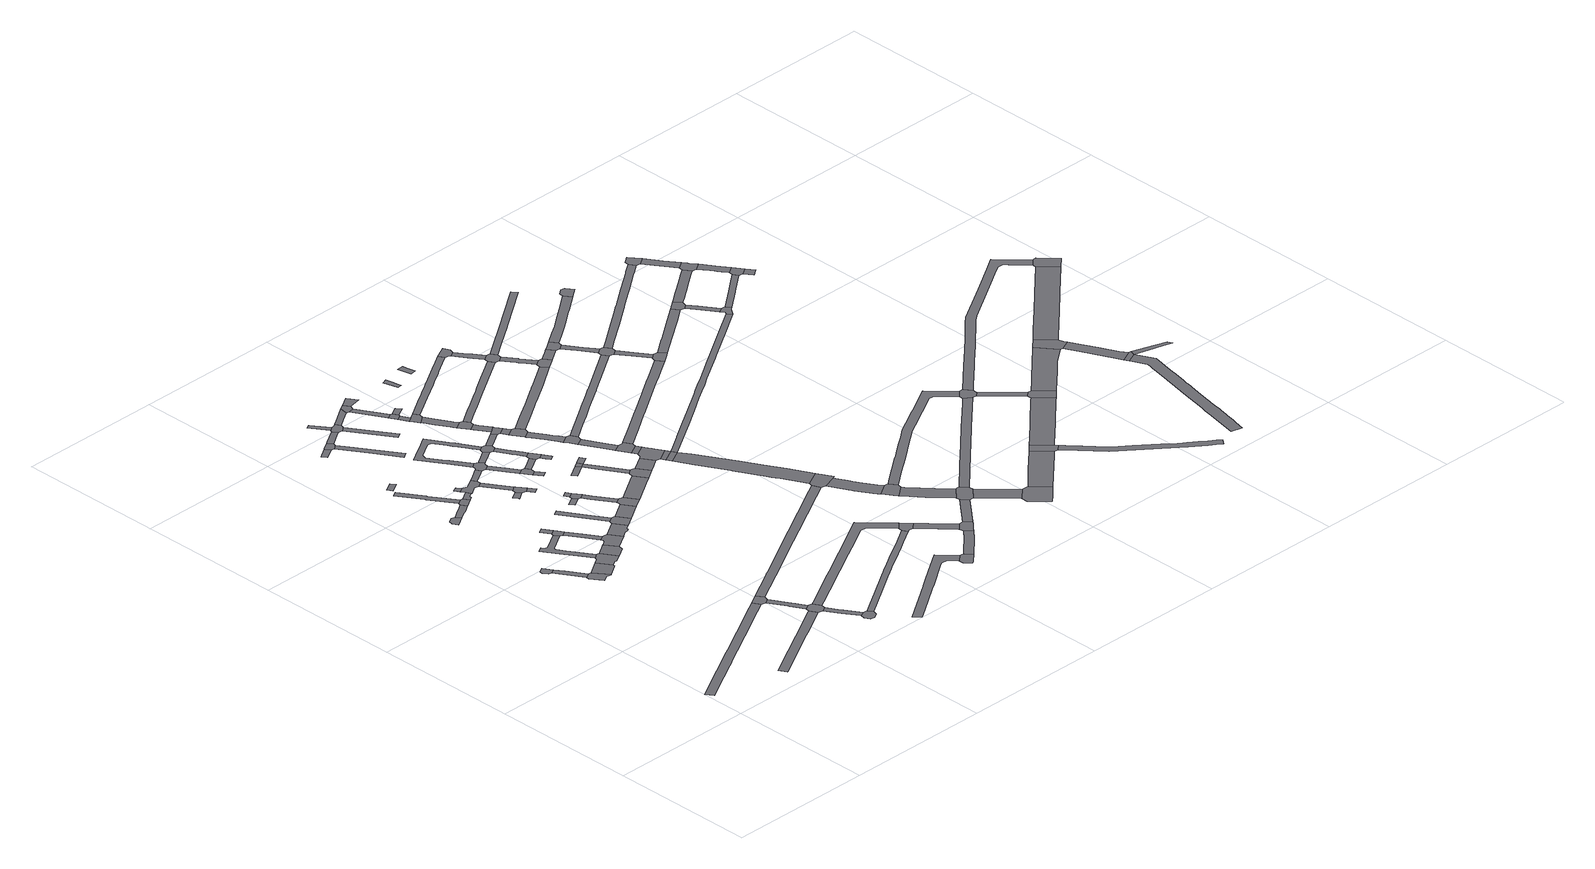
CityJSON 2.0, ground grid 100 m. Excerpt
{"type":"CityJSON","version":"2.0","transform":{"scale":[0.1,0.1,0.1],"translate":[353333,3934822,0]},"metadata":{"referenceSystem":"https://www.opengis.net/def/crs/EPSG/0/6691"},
"CityObjects":{
"road1":{"type":"Road","attributes":{"RoadStructureAttribute.sectionType":"1"},"geometry":[{"type":"MultiSurface","lod":"1","boundaries":[[[0,1,2,3,4,5,6,7,8,9,10,11,12,13,14,15,16,17,18,19,20,21,22]]]}]},
"road2":{"type":"Road","geometry":[{"type":"MultiSurface","lod":"1","boundaries":[[[23,24,25,26,27,28]]]}]},
"road3":{"type":"Road","attributes":{"RoadStructureAttribute.sectionType":"1"},"geometry":[{"type":"MultiSurface","lod":"1","boundaries":[[[29,30,31,32,33,34,35,36,37,38,39,40,41,42,43,44,45,46]]]}]},
"road4":{"type":"Road","attributes":{"RoadStructureAttribute.sectionType":"1"},"geometry":[{"type":"MultiSurface","lod":"1","boundaries":[[[27,47,48,49,50,28]]]}]},
"road5":{"type":"Road","geometry":[{"type":"MultiSurface","lod":"1","boundaries":[[[51,52,53,54,55,49,48,56]]]}]},
"road6":{"type":"Road","attributes":{"RoadStructureAttribute.sectionType":"1"},"geometry":[{"type":"MultiSurface","lod":"1","boundaries":[[[57,58,55,54,59,60,61]]]}]},
"road7":{"type":"Road","geometry":[{"type":"MultiSurface","lod":"1","boundaries":[[[62,63,64,65,66,67,68,69,70,71,72,73,74,75]]]}]},
"road8":{"type":"Road","geometry":[{"type":"MultiSurface","lod":"1","boundaries":[[[76,77,78,79,80,81,82]]]}]},
"road9":{"type":"Road","geometry":[{"type":"MultiSurface","lod":"1","boundaries":[[[83,84,57,61,85,86,87,88,89,62,75]]]}]},
"road10":{"type":"Road","geometry":[{"type":"MultiSurface","lod":"1","boundaries":[[[90,13,12,91,92,93,94]]]}]},
"road11":{"type":"Road","attributes":{"RoadStructureAttribute.sectionType":"1"},"geometry":[{"type":"MultiSurface","lod":"1","boundaries":[[[95,96,97,92,91,98,99,100]]]}]},
"road12":{"type":"Road","attributes":{"RoadStructureAttribute.sectionType":"1"},"geometry":[{"type":"MultiSurface","lod":"1","boundaries":[[[77,101,102,103,104,105,106,107,78]]]}]},
"road13":{"type":"Road","attributes":{"RoadStructureAttribute.sectionType":"1"},"geometry":[{"type":"MultiSurface","lod":"1","boundaries":[[[108,109,110,111,89,88,112,113,114]]]}]},
"road14":{"type":"Road","geometry":[{"type":"MultiSurface","lod":"1","boundaries":[[[115,116,117,118,95,100,29,46]]]}]},
"road15":{"type":"Road","attributes":{"RoadStructureAttribute.sectionType":"1"},"geometry":[{"type":"MultiSurface","lod":"1","boundaries":[[[119,120,121,122,123,124,125,126]]]}]},
"road16":{"type":"Road","attributes":{"RoadStructureAttribute.sectionType":"1"},"geometry":[{"type":"MultiSurface","lod":"1","boundaries":[[[127,128,129,130]]]}]},
"road17":{"type":"Road","attributes":{"RoadStructureAttribute.sectionType":"1"},"geometry":[{"type":"MultiSurface","lod":"1","boundaries":[[[131,132,133,134,135,136]]]}]},
"road18":{"type":"Road","geometry":[{"type":"MultiSurface","lod":"1","boundaries":[[[67,137,138,139,127,130,68]]]}]},
"road19":{"type":"Road","attributes":{"RoadStructureAttribute.sectionType":"1"},"geometry":[{"type":"MultiSurface","lod":"1","boundaries":[[[140,141,142,116,115,143,144,145]]]}]},
"road20":{"type":"Road","attributes":{"RoadStructureAttribute.sectionType":"1"},"geometry":[{"type":"MultiSurface","lod":"1","boundaries":[[[137,146,147,148,149,150,138]]]}]},
"road21":{"type":"Road","geometry":[{"type":"MultiSurface","lod":"1","boundaries":[[[105,104,151,152,153,119,126]]]}]},
"road22":{"type":"Road","geometry":[{"type":"MultiSurface","lod":"1","boundaries":[[[140,145,154,155,156,157,158,159,160]]]}]},
"road23":{"type":"Road","geometry":[{"type":"MultiSurface","lod":"1","boundaries":[[[113,161,162,163,149,148,164,165,166,167,114]]]}]},
"road24":{"type":"Road","attributes":{"RoadStructureAttribute.sectionType":"1"},"geometry":[{"type":"MultiSurface","lod":"1","boundaries":[[[168,169,152,151,170,171,172]]]}]},
"road25":{"type":"Road","attributes":{"RoadStructureAttribute.sectionType":"1"},"geometry":[{"type":"MultiSurface","lod":"1","boundaries":[[[173,174,175,176,177,178]]]}]},
"road26":{"type":"Road","geometry":[{"type":"MultiSurface","lod":"1","boundaries":[[[179,180,181,182]]]}]},
"road27":{"type":"Road","attributes":{"RoadStructureAttribute.sectionType":"1"},"geometry":[{"type":"MultiSurface","lod":"1","boundaries":[[[183,163,162,184,185,186,187,188,189,190,191,192]]]}]},
"road28":{"type":"Road","geometry":[{"type":"MultiSurface","lod":"1","boundaries":[[[172,193,194,195,196,197,198,199,200,201,179,182,168]]]}]},
"road29":{"type":"Road","geometry":[{"type":"MultiSurface","lod":"1","boundaries":[[[202,203,204,175,174,205,206]]]}]},
"road30":{"type":"Road","attributes":{"RoadStructureAttribute.sectionType":"1"},"geometry":[{"type":"MultiSurface","lod":"1","boundaries":[[[207,208,209,210,211,212]]]}]},
"road31":{"type":"Road","geometry":[{"type":"MultiSurface","lod":"1","boundaries":[[[213,214,215,216,217]]]}]},
"road32":{"type":"Road","attributes":{"RoadStructureAttribute.sectionType":"1"},"geometry":[{"type":"MultiSurface","lod":"1","boundaries":[[[205,218,219,220,221,206]]]}]},
"road33":{"type":"Road","attributes":{"RoadStructureAttribute.sectionType":"1"},"geometry":[{"type":"MultiSurface","lod":"1","boundaries":[[[222,223,197,196]]]}]},
"road34":{"type":"Road","geometry":[{"type":"MultiSurface","lod":"1","boundaries":[[[191,224,225,212,211,192]]]}]},
"road35":{"type":"Road","attributes":{"RoadStructureAttribute.sectionType":"1"},"geometry":[{"type":"MultiSurface","lod":"1","boundaries":[[[226,227,228,229,230,203,202,231,232,233]]]}]},
"road36":{"type":"Road","geometry":[{"type":"MultiSurface","lod":"1","boundaries":[[[216,234,235,236,237,223,222,238,217]]]}]},
"road37":{"type":"Road","attributes":{"RoadStructureAttribute.sectionType":"1"},"geometry":[{"type":"MultiSurface","lod":"1","boundaries":[[[198,239,240,241,242,243,199]]]}]},
"road38":{"type":"Road","attributes":{"RoadStructureAttribute.sectionType":"1"},"geometry":[{"type":"MultiSurface","lod":"1","boundaries":[[[234,244,245,235]]]}]},
"road39":{"type":"Road","attributes":{"RoadStructureAttribute.sectionType":"1"},"geometry":[{"type":"MultiSurface","lod":"1","boundaries":[[[246,247,248,249]]]}]},
"road40":{"type":"Road","attributes":{"RoadStructureAttribute.sectionType":"1"},"geometry":[{"type":"MultiSurface","lod":"1","boundaries":[[[250,251,252,253]]]}]},
"road41":{"type":"Road","attributes":{"RoadStructureAttribute.sectionType":"1"},"geometry":[{"type":"MultiSurface","lod":"1","boundaries":[[[225,224,254,255,256,257]]]}]},
"road42":{"type":"Road","attributes":{"RoadStructureAttribute.sectionType":"1"},"geometry":[{"type":"MultiSurface","lod":"1","boundaries":[[[258,259,260,261]]]}]},
"road43":{"type":"Road","geometry":[{"type":"MultiSurface","lod":"1","boundaries":[[[262,263,264,265,266,253,252,226,233]]]}]},
"road44":{"type":"Road","geometry":[{"type":"MultiSurface","lod":"1","boundaries":[[[246,249,267,268,261,260]]]}]},
"road45":{"type":"Road","geometry":[{"type":"MultiSurface","lod":"1","boundaries":[[[269,270,271,272,242,241,273,274,275,276,277]]]}]},
"road46":{"type":"Road","attributes":{"RoadStructureAttribute.sectionType":"1"},"geometry":[{"type":"MultiSurface","lod":"1","boundaries":[[[278,268,267,279,280,281]]]}]},
"road47":{"type":"Road","attributes":{"RoadStructureAttribute.sectionType":"1"},"geometry":[{"type":"MultiSurface","lod":"1","boundaries":[[[282,283,263,262]]]}]},
"road48":{"type":"Road","attributes":{"RoadStructureAttribute.sectionType":"1"},"geometry":[{"type":"MultiSurface","lod":"1","boundaries":[[[273,284,285,286,287,274]]]}]},
"road49":{"type":"Road","attributes":{"RoadStructureAttribute.sectionType":"1"},"geometry":[{"type":"MultiSurface","lod":"1","boundaries":[[[288,289,290,291,292,293,294,295,296,297,298,299,300,301,302,303,304,305,306,307,308,309,310,311,312,271,270]]]}]},
"road50":{"type":"Road","geometry":[{"type":"MultiSurface","lod":"1","boundaries":[[[256,313,314,315,316,281,280,317,257]]]}]},
"road51":{"type":"Road","geometry":[{"type":"MultiSurface","lod":"1","boundaries":[[[318,319,320,286,285,321]]]}]},
"road52":{"type":"Road","attributes":{"RoadStructureAttribute.sectionType":"1"},"geometry":[{"type":"MultiSurface","lod":"1","boundaries":[[[322,323,265,264,324,325]]]}]},
"road53":{"type":"Road","attributes":{"RoadStructureAttribute.sectionType":"1"},"geometry":[{"type":"MultiSurface","lod":"1","boundaries":[[[326,327,328,329,330,331,332,333,334,335,336,337,338,339,340,341]]]}]},
"road54":{"type":"Road","attributes":{"RoadStructureAttribute.sectionType":"1"},"geometry":[{"type":"MultiSurface","lod":"1","boundaries":[[[321,342,343,318]]]}]},
"road55":{"type":"Road","attributes":{"RoadStructureAttribute.sectionType":"1"},"geometry":[{"type":"MultiSurface","lod":"1","boundaries":[[[159,344,345,346,347,348,349,350,351,352,353,354,355,356,357,358,359,360,361,362,160]]]}]},
"road56":{"type":"Road","attributes":{"RoadStructureAttribute.sectionType":"1"},"geometry":[{"type":"MultiSurface","lod":"1","boundaries":[[[363,364,365,366,367,368,269,277]]]}]},
"road57":{"type":"Road","attributes":{"RoadStructureAttribute.sectionType":"1"},"geometry":[{"type":"MultiSurface","lod":"1","boundaries":[[[369,370,371,372,373,374,375,376,377,118,117,378,379,380,381,382,383,384,385,386,387,388]]]}]},
"road58":{"type":"Road","attributes":{"RoadStructureAttribute.sectionType":"1"},"geometry":[{"type":"MultiSurface","lod":"1","boundaries":[[[389,390,391,392,393,394,395,396,397,398,399,400,94,93,401,402,403,404,405,406,407,408,409,410,411,412,413,414,415]]]}]},
"road59":{"type":"Road","attributes":{"RoadStructureAttribute.sectionType":"1"},"geometry":[{"type":"MultiSurface","lod":"1","boundaries":[[[416,417,320,319,418,419]]]}]},
"road60":{"type":"Road","geometry":[{"type":"MultiSurface","lod":"1","boundaries":[[[420,301,300,366,365,421,422,423]]]}]},
"road61":{"type":"Road","geometry":[{"type":"MultiSurface","lod":"1","boundaries":[[[325,424,425,426,427,322]]]}]},
"road62":{"type":"Road","attributes":{"RoadStructureAttribute.sectionType":"1"},"geometry":[{"type":"MultiSurface","lod":"1","boundaries":[[[428,429,425,424]]]}]},
"road63":{"type":"Road","attributes":{"RoadStructureAttribute.sectionType":"1"},"geometry":[{"type":"MultiSurface","lod":"1","boundaries":[[[430,431,432,433,316,315,434,435]]]}]},
"road64":{"type":"Road","attributes":{"RoadStructureAttribute.sectionType":"1"},"geometry":[{"type":"MultiSurface","lod":"1","boundaries":[[[436,437,438,439,422,421,440,441,442,443]]]}]},
"road65":{"type":"Road","geometry":[{"type":"MultiSurface","lod":"1","boundaries":[[[444,445,429,428,446,447]]]}]},
"road66":{"type":"Road","geometry":[{"type":"MultiSurface","lod":"1","boundaries":[[[448,436,443,416,419,449]]]}]},
"road67":{"type":"Road","attributes":{"RoadStructureAttribute.sectionType":"1"},"geometry":[{"type":"MultiSurface","lod":"1","boundaries":[[[447,446,450,451,452]]]}]},
"road68":{"type":"Road","attributes":{"RoadStructureAttribute.sectionType":"1"},"geometry":[{"type":"MultiSurface","lod":"1","boundaries":[[[453,454,427,426,455]]]}]},
"road69":{"type":"Road","geometry":[{"type":"MultiSurface","lod":"1","boundaries":[[[456,457,458,459,460,448,449]]]}]},
"road70":{"type":"Road","attributes":{"RoadStructureAttribute.sectionType":"1"},"geometry":[{"type":"MultiSurface","lod":"1","boundaries":[[[461,462,463,464,461,465,466,467,468,469]]]}]},
"road71":{"type":"Road","geometry":[{"type":"MultiSurface","lod":"1","boundaries":[[[470,462,461,469]]]}]},
"road72":{"type":"Road","geometry":[{"type":"MultiSurface","lod":"1","boundaries":[[[451,471,472,473,474,475,476,452]]]}]},
"road73":{"type":"Road","attributes":{"RoadStructureAttribute.sectionType":"1"},"geometry":[{"type":"MultiSurface","lod":"1","boundaries":[[[477,420,423,478,479,480]]]}]},
"road74":{"type":"Road","geometry":[{"type":"MultiSurface","lod":"1","boundaries":[[[444,481,482,445]]]}]},
"road75":{"type":"Road","attributes":{"RoadStructureAttribute.sectionType":"1"},"geometry":[{"type":"MultiSurface","lod":"1","boundaries":[[[473,483,484,485,486,487,488,489,490,491,474]]]}]},
"road76":{"type":"Road","attributes":{"RoadStructureAttribute.sectionType":"1"},"geometry":[{"type":"MultiSurface","lod":"1","boundaries":[[[492,493,470,469]]]}]},
"road77":{"type":"Road","geometry":[{"type":"MultiSurface","lod":"1","boundaries":[[[494,495,496,487,486,497]]]}]},
"road78":{"type":"Road","attributes":{"RoadStructureAttribute.sectionType":"1"},"geometry":[{"type":"MultiSurface","lod":"1","boundaries":[[[498,499,500,501,494,497]]]}]},
"road79":{"type":"Road","geometry":[{"type":"MultiSurface","lod":"1","boundaries":[[[502,467,466,430,435,503]]]}]},
"road80":{"type":"Road","geometry":[{"type":"MultiSurface","lod":"1","boundaries":[[[504,505,500,499,480,479,506,507]]]}]},
"road81":{"type":"Road","attributes":{"RoadStructureAttribute.sectionType":"1"},"geometry":[{"type":"MultiSurface","lod":"1","boundaries":[[[506,508,509,510,511,507]]]}]},
"road82":{"type":"Road","geometry":[{"type":"MultiSurface","lod":"1","boundaries":[[[512,513,514,510,509,515,516]]]}]},
"road83":{"type":"Road","geometry":[{"type":"MultiSurface","lod":"1","boundaries":[[[517,518,519,520,521,522,523,335,334]]]}]},
"road84":{"type":"Road","attributes":{"RoadStructureAttribute.sectionType":"1"},"geometry":[{"type":"MultiSurface","lod":"1","boundaries":[[[524,525,526,527,528,529,530,531,532,533,512,516]]]}]},
"road85":{"type":"Road","attributes":{"RoadStructureAttribute.sectionType":"1"},"geometry":[{"type":"MultiSurface","lod":"1","boundaries":[[[534,535,536,502,503]]]}]},
"road86":{"type":"Road","geometry":[{"type":"MultiSurface","lod":"1","boundaries":[[[537,529,528,538,539,540,541]]]}]},
"road87":{"type":"Road","attributes":{"RoadStructureAttribute.sectionType":"1"},"geometry":[{"type":"MultiSurface","lod":"1","boundaries":[[[542,543,540,539,544,545,546,547]]]}]},
"road88":{"type":"Road","geometry":[{"type":"MultiSurface","lod":"1","boundaries":[[[548,549,550,551,552,553,554]]]}]},
"road89":{"type":"Road","geometry":[{"type":"MultiSurface","lod":"1","boundaries":[[[555,556,557,558,547,546,559]]]}]},
"road90":{"type":"Road","geometry":[{"type":"MultiSurface","lod":"1","boundaries":[[[387,353,352,560,561,562,563,388]]]}]},
"road91":{"type":"Road","attributes":{"RoadStructureAttribute.sectionType":"1"},"geometry":[{"type":"MultiSurface","lod":"1","boundaries":[[[564,565,555,559]]]}]},
"road92":{"type":"Road","geometry":[{"type":"MultiSurface","lod":"1","boundaries":[[[566,567,568,569,570,571,565,564,572,536,535]]]}]},
"road93":{"type":"Road","attributes":{"RoadStructureAttribute.sectionType":"1"},"geometry":[{"type":"MultiSurface","lod":"1","boundaries":[[[573,574,575,576,577,578,579,523,522,580,581,582,583,584,585,586,587]]]}]},
"road94":{"type":"Road","attributes":{"RoadStructureAttribute.sectionType":"1"},"geometry":[{"type":"MultiSurface","lod":"1","boundaries":[[[567,566,588,589]]]}]},
"road95":{"type":"Road","geometry":[{"type":"MultiSurface","lod":"1","boundaries":[[[588,590,591,592,589]]]}]},
"road96":{"type":"Road","attributes":{"RoadStructureAttribute.sectionType":"1"},"geometry":[{"type":"MultiSurface","lod":"1","boundaries":[[[475,593,594,595,596,597,598,599,600,601,602,603,604,605,606,607,608,609,610,611,612,476]]]}]},
"road97":{"type":"Road","attributes":{"RoadStructureAttribute.sectionType":"1"},"geometry":[{"type":"MultiSurface","lod":"1","boundaries":[[[613,614,562,561,615,616]]]}]},
"road98":{"type":"Road","attributes":{"RoadStructureAttribute.sectionType":"1"},"geometry":[{"type":"MultiSurface","lod":"1","boundaries":[[[617,618,619,620,621,622,591,590,623,624,625,626,627,628,629,630]]]}]},
"road99":{"type":"Road","attributes":{"RoadStructureAttribute.sectionType":"1"},"geometry":[{"type":"MultiSurface","lod":"1","boundaries":[[[495,631,632,633,634,635,636,637,638,639,640,641,642,643,644,645,646,647,648,496]]]}]},
"road100":{"type":"Road","geometry":[{"type":"MultiSurface","lod":"1","boundaries":[[[649,650,651,652,653,654]]]}]},
"road101":{"type":"Road","geometry":[{"type":"MultiSurface","lod":"1","boundaries":[[[655,587,586,656,657,658,659,613,616]]]}]},
"road102":{"type":"Road","geometry":[{"type":"MultiSurface","lod":"1","boundaries":[[[414,660,661,662,617,630,663,415]]]}]},
"road103":{"type":"Road","attributes":{"RoadStructureAttribute.sectionType":"1"},"geometry":[{"type":"MultiSurface","lod":"1","boundaries":[[[664,665,666,667,668,669,670,671,672,673,674,675,676,677,678,679,680,514,513]]]}]},
"road104":{"type":"Road","attributes":{"RoadStructureAttribute.sectionType":"1"},"geometry":[{"type":"MultiSurface","lod":"1","boundaries":[[[681,682,683,684,685,686,687,688,689,690,691,661,660,692,693,694,695,696,697,698,699,700,701,702]]]}]},
"road105":{"type":"Road","geometry":[{"type":"MultiSurface","lod":"1","boundaries":[[[703,704,705,706,707,708,681,702]]]}]},
"road106":{"type":"Road","attributes":{"RoadStructureAttribute.sectionType":"1"},"geometry":[{"type":"MultiSurface","lod":"1","boundaries":[[[709,710,659,658,711,712]]]}]},
"road107":{"type":"Road","attributes":{"RoadStructureAttribute.sectionType":"1"},"geometry":[{"type":"MultiSurface","lod":"1","boundaries":[[[713,714,715,716,717,718,719,720,721,722,723,724,725,726,706,705]]]}]},
"road108":{"type":"Road","attributes":{"RoadStructureAttribute.sectionType":"1"},"geometry":[{"type":"MultiSurface","lod":"1","boundaries":[[[727,728,729,730,731,732,733,734,735,736,737,738,739,740,741,742,743,537,541]]]}]},
"road109":{"type":"Road","geometry":[{"type":"MultiSurface","lod":"1","boundaries":[[[603,744,745,746,747,748,749,604]]]}]},
"road110":{"type":"Road","attributes":{"RoadStructureAttribute.sectionType":"1"},"geometry":[{"type":"MultiSurface","lod":"1","boundaries":[[[750,751,752,753,746,745,754,755,756]]]}]},
"road111":{"type":"Road","geometry":[{"type":"MultiSurface","lod":"1","boundaries":[[[757,758,720,719,709,712,759,760,761]]]}]},
"road112":{"type":"Road","attributes":{"RoadStructureAttribute.sectionType":"1"},"geometry":[{"type":"MultiSurface","lod":"1","boundaries":[[[556,762,763,764,765,766,767,768,769,770,771,772,773,774,775,776,777,778,779,780,781,782,557]]]}]},
"road113":{"type":"Road","geometry":[{"type":"MultiSurface","lod":"1","boundaries":[[[755,638,637,783,784,785,786,787,756]]]}]},
"road114":{"type":"Road","attributes":{"RoadStructureAttribute.sectionType":"1"},"geometry":[{"type":"MultiSurface","lod":"1","boundaries":[[[784,788,789,790,791,792,793,794,795,785]]]}]},
"road115":{"type":"Road","attributes":{"RoadStructureAttribute.sectionType":"1"},"geometry":[{"type":"MultiSurface","lod":"1","boundaries":[[[796,760,759,797,798,799,800]]]}]},
"road116":{"type":"Road","geometry":[{"type":"MultiSurface","lod":"1","boundaries":[[[672,671,801,802,803,793,792]]]}]},
"road117":{"type":"Road","geometry":[{"type":"MultiSurface","lod":"1","boundaries":[[[804,805,806,807,808,809,800,799,810]]]}]},
"road118":{"type":"Road","attributes":{"RoadStructureAttribute.sectionType":"1"},"geometry":[{"type":"MultiSurface","lod":"1","boundaries":[[[811,812,813,803,802,814]]]}]},
"road119":{"type":"Road","geometry":[{"type":"MultiSurface","lod":"1","boundaries":[[[815,811,814,816,817,818,819]]]}]},
"road120":{"type":"Road","attributes":{"RoadStructureAttribute.sectionType":"1"},"geometry":[{"type":"MultiSurface","lod":"1","boundaries":[[[820,821,822,817,816,823,824,825]]]}]},
"road121":{"type":"Road","attributes":{"RoadStructureAttribute.sectionType":"1"},"geometry":[{"type":"MultiSurface","lod":"1","boundaries":[[[591,826,827,828,829,830,831,832,833,834,835,836,837,838,839,840,841,842,843,844,845,846,847,848,849,850,592]]]}]},
"road122":{"type":"Road","attributes":{"RoadStructureAttribute.sectionType":"1"},"geometry":[{"type":"MultiSurface","lod":"1","boundaries":[[[786,851,852,853,854,855,856,857,858,859,860,861,862,863,864,787]]]}]},
"road123":{"type":"Road","geometry":[{"type":"MultiSurface","lod":"1","boundaries":[[[735,734,865,866,867,868,869,820,825]]]}]},
"road124":{"type":"Road","attributes":{"RoadStructureAttribute.sectionType":"1"},"geometry":[{"type":"MultiSurface","lod":"1","boundaries":[[[870,809,808,871,872,873,874,875]]]}]},
"road125":{"type":"Road","attributes":{"RoadStructureAttribute.sectionType":"1"},"geometry":[{"type":"MultiSurface","lod":"1","boundaries":[[[876,877,878,879,880,881,882,883,884,885,886,887,888,889,708,707,890,891,892,893,894,895,896,897,898,899,900]]]}]},
"road126":{"type":"Road","attributes":{"RoadStructureAttribute.sectionType":"1"},"geometry":[{"type":"MultiSurface","lod":"1","boundaries":[[[866,901,902,903,904,867]]]}]},
"road127":{"type":"Road","attributes":{"RoadStructureAttribute.sectionType":"1"},"geometry":[{"type":"MultiSurface","lod":"1","boundaries":[[[905,906,907,908,909,910,911,912,913,914,915,916,757,761]]]}]},
"road128":{"type":"Road","geometry":[{"type":"MultiSurface","lod":"1","boundaries":[[[902,774,773,917,918,919,903]]]}]},
"road129":{"type":"Road","attributes":{"RoadStructureAttribute.sectionType":"1"},"geometry":[{"type":"MultiSurface","lod":"1","boundaries":[[[920,921,922,923,924,925,819,818,926,927,928,929,930,931]]]}]},
"road130":{"type":"Road","geometry":[{"type":"MultiSurface","lod":"1","boundaries":[[[932,933,934,935,875,874,936]]]}]},
"road131":{"type":"Road","attributes":{"RoadStructureAttribute.sectionType":"1"},"geometry":[{"type":"MultiSurface","lod":"1","boundaries":[[[937,938,939,919,918,940,941,942,943]]]}]},
"road132":{"type":"Road","geometry":[{"type":"MultiSurface","lod":"1","boundaries":[[[944,945,946,947,948,920,931]]]}]},
"road133":{"type":"Road","attributes":{"RoadStructureAttribute.sectionType":"1"},"geometry":[{"type":"MultiSurface","lod":"1","boundaries":[[[949,950,951,952,953,954,955,956,957,958,869,868,959,960,961,962,963,964,965,966,967,968,969]]]}]},
"road134":{"type":"Road","attributes":{"RoadStructureAttribute.sectionType":"1"},"geometry":[{"type":"MultiSurface","lod":"1","boundaries":[[[970,971,972,973,974,975,976,977,978,979,980,981,934,933]]]}]},
"road135":{"type":"Road","attributes":{"RoadStructureAttribute.sectionType":"1"},"geometry":[{"type":"MultiSurface","lod":"1","boundaries":[[[982,983,984,985,986,987,988,989,990,991,992,993,994,995,996,997,998,999,1000,932,936]]]}]},
"road136":{"type":"Road","geometry":[{"type":"MultiSurface","lod":"1","boundaries":[[[910,909,1001,1002,1003,1004,876,900]]]}]},
"road137":{"type":"Road","geometry":[{"type":"MultiSurface","lod":"1","boundaries":[[[1005,943,942,1006,1007,1008]]]}]},
"road138":{"type":"Road","attributes":{"RoadStructureAttribute.sectionType":"1"},"geometry":[{"type":"MultiSurface","lod":"1","boundaries":[[[1001,1009,1010,1011,1012,1013,1014,1002]]]}]},
"road139":{"type":"Road","attributes":{"RoadStructureAttribute.sectionType":"1"},"geometry":[{"type":"MultiSurface","lod":"1","boundaries":[[[1006,1015,1016,1017,1018,1019,1020,1007]]]}]},
"road140":{"type":"Road","geometry":[{"type":"MultiSurface","lod":"1","boundaries":[[[1021,1018,1017,1022,838,837,1023,1024,1025]]]}]},
"road141":{"type":"Road","geometry":[{"type":"MultiSurface","lod":"1","boundaries":[[[1026,1012,1011,977,976,1027]]]}]},
"road142":{"type":"Road","attributes":{"RoadStructureAttribute.sectionType":"1"},"geometry":[{"type":"MultiSurface","lod":"1","boundaries":[[[1028,1029,1030,1031,1032,1033,1034,1035,1036,1037,1038,1039,1005,1008]]]}]},
"road143":{"type":"Road","attributes":{"RoadStructureAttribute.sectionType":"1"},"geometry":[{"type":"MultiSurface","lod":"1","boundaries":[[[1040,1041,1042,1021,1025,1043,1044,1045,1046]]]}]},
"road144":{"type":"Road","geometry":[{"type":"MultiSurface","lod":"1","boundaries":[[[1047,1048,1049,1050,949,969]]]}]},
"road145":{"type":"Road","attributes":{"RoadStructureAttribute.sectionType":"1"},"geometry":[{"type":"MultiSurface","lod":"1","boundaries":[[[1051,1052,1048,1047,1053]]]}]},
"road146":{"type":"Road","attributes":{"RoadStructureAttribute.sectionType":"1"},"geometry":[{"type":"MultiSurface","lod":"1","boundaries":[[[1054,1055,1056,1026,1027,1057,1058,1059,1060,1061,1062]]]}]},
"road147":{"type":"Road","geometry":[{"type":"MultiSurface","lod":"1","boundaries":[[[1063,1064,1051,1053,1034,1033,1065,1066,1067]]]}]},
"road148":{"type":"Road","attributes":{"RoadStructureAttribute.sectionType":"1"},"geometry":[{"type":"MultiSurface","lod":"1","boundaries":[[[1066,1068,1069,1070,1071,1072,1073,1074,1075,1067]]]}]},
"road149":{"type":"Road","geometry":[{"type":"MultiSurface","lod":"1","boundaries":[[[1076,1073,1072,1046,1045,1077]]]}]},
"road150":{"type":"Road","geometry":[{"type":"MultiSurface","lod":"1","boundaries":[[[1078,1079,1076,1077]]]}]},
"road151":{"type":"Road","geometry":[{"type":"MultiSurface","lod":"1","boundaries":[[[1080,1081,1082,1083,1062,1061,1084,1085]]]}]},
"road152":{"type":"Road","attributes":{"RoadStructureAttribute.sectionType":"1"},"geometry":[{"type":"MultiSurface","lod":"1","boundaries":[[[1086,1087,1088,1089,1090,1091,1092,1093,1094,1095,1096,1097,1098,1099,1100,1101,1102,1103,1104,1105,1106,1107,1108,1109,1110,1111,1112,1113,1114,1107,1115,1116,1117,1118,1119,1120,1121,1122,1123,1124,1125,1126,1127,1128,1129,1130,1131]]]}]},
"road153":{"type":"Road","attributes":{"RoadStructureAttribute.sectionType":"1"},"geometry":[{"type":"MultiSurface","lod":"1","boundaries":[[[1132,1133,1134,1135,1085,1084,1136,1137,1138,1139]]]}]},
"road154":{"type":"Road","attributes":{"RoadStructureAttribute.sectionType":"1"},"geometry":[{"type":"MultiSurface","lod":"1","boundaries":[[[1003,1140,1141,1142,1143,1144,1145,1146,1147,1148,1149,1150,1151,1152,1153,1154,1155,1156,1157,1158,1159,1160,1161,1162,1163,1164,1165,1004]]]}]},
"road155":{"type":"Road","geometry":[{"type":"MultiSurface","lod":"1","boundaries":[[[1139,1115,1107,1114,1132]]]}]},
"road156":{"type":"Road","attributes":{"RoadStructureAttribute.sectionType":"1"},"geometry":[{"type":"MultiSurface","lod":"1","boundaries":[[[1166,1167,1168,1169,1170,1171,1172,1082,1081,1173,1174,1175,1176,1177,1178,1179]]]}]},
"road157":{"type":"Road","geometry":[{"type":"MultiSurface","lod":"1","boundaries":[[[1180,1181,1155,1154,1166,1179]]]}]}
},
"vertices":[
[39,256,0],[105,294,0],[344,430,0],[367,443,0],[384,453,0],[497,518,0],[645,602,0],[671,617,0],[735,654,0],[863,727,0],[895,746,0],[898,748,0],[975,791,0],[946,843,0],[892,812,0],[674,688,0],[671,686,0],[641,669,0],[462,567,0],[437,553,0],[337,496,0],[246,443,0],[5,305,0],
[337,2012,0],[303,1991,0],[298,1971,0],[320,1938,0],[340,1933,0],[374,1954,0],
[1121,535,0],[1109,528,0],[909,414,0],[891,404,0],[859,386,0],[723,309,0],[710,302,0],[601,239,0],[594,235,0],[569,221,0],[510,187,0],[539,136,0],[608,174,0],[739,248,0],[781,272,0],[912,348,0],[939,363,0],[1151,483,0],
[378,1874,0],[456,1751,0],[490,1773,0],[413,1893,0],
[506,1647,0],[547,1674,0],[578,1665,0],[583,1669,0],[510,1768,0],[452,1731,0],
[608,1830,0],[560,1800,0],[655,1715,0],[664,1721,0],[668,1736,0],
[681,1893,0],[612,2002,0],[581,2051,0],[548,2104,0],[552,2123,0],[675,2196,0],[654,2230,0],[531,2157,0],[511,2162,0],[499,2181,0],[465,2160,0],[531,2056,0],[577,1983,0],[647,1871,0],
[346,2722,0],[407,2760,0],[385,2793,0],[357,2800,0],[324,2778,0],[317,2751,0],[339,2717,0],
[643,1852,0],[631,1844,0],[709,1762,0],[715,1753,0],[755,1778,0],[766,1785,0],[701,1888,0],
[982,863,0],[1004,783,0],[1039,804,0],[1047,833,0],[1018,884,0],
[1162,584,0],[1124,652,0],[1111,675,0],[1074,660,0],[1078,652,0],[1128,564,0],
[444,2783,0],[483,2800,0],[508,2817,0],[532,2832,0],[507,2870,0],[477,2851,0],[424,2818,0],
[784,1941,0],[755,1923,0],[754,1922,0],[723,1902,0],[836,1829,0],[842,1858,0],[788,1943,0],
[1181,476,0],[1215,495,0],[1223,525,0],[1192,576,0],
[545,2911,0],[438,3080,0],[434,3086,0],[331,3248,0],[298,3226,0],[402,3063,0],[404,3058,0],[512,2890,0],
[692,2270,0],[653,2333,0],[619,2312,0],[658,2249,0],
[399,3307,0],[393,3318,0],[378,3341,0],[358,3328,0],[315,3302,0],[336,3267,0],
[694,2191,0],[728,2212,0],[705,2250,0],
[1340,293,0],[1276,396,0],[1258,426,0],[1242,376,0],[1257,353,0],[1306,273,0],
[699,2184,0],[754,2094,0],[818,1991,0],[852,2012,0],[786,2118,0],
[589,2869,0],[565,2907,0],[546,2911,0],
[1299,243,0],[1320,208,0],[1327,207,0],[1349,202,0],[1382,224,0],[1390,253,0],[1369,287,0],
[886,1886,0],[941,1921,0],[887,2007,0],[823,1982,0],[819,1963,0],[802,1952,0],[800,1951,0],
[628,2946,0],[595,2925,0],[614,2885,0],[613,2897,0],[647,2917,0],
[340,3821,0],[406,3863,0],[379,3894,0],[320,3858,0],[308,3850,0],[331,3815,0],
[644,2996,0],[626,3027,0],[590,3009,0],[610,2975,0],
[992,2073,0],[960,1933,0],[990,1952,0],[998,1950,0],[1007,1950,0],[1014,1955,0],[1018,1963,0],[1020,1972,0],[1050,1991,0],[997,2076,0],
[650,2912,0],[690,2938,0],[703,2947,0],[733,2941,0],[766,2961,0],[770,2988,0],[749,3022,0],[685,2983,0],[684,2983,0],
[464,3900,0],[442,3934,0],[386,3899,0],[425,3856,0],[459,3879,0],
[961,2252,0],[862,2413,0],[828,2392,0],[929,2227,0],[1005,2104,0],[1039,2125,0],
[785,2702,0],[805,2672,0],[808,2667,0],[861,2704,0],[839,2737,0],
[540,3674,0],[654,3493,0],[691,3516,0],[504,3808,0],
[846,2766,0],[880,2788,0],
[1121,2034,0],[1068,2120,0],
[554,4005,0],[524,3986,0],[503,3973,0],[493,3966,0],[467,3950,0],[478,3909,0],[543,3950,0],[579,3973,0],
[892,2698,0],[925,2721,0],[904,2752,0],[884,2782,0],[841,2738,0],
[786,2999,0],[833,3028,0],[874,3054,0],[853,3088,0],[765,3032,0],
[922,2651,0],[957,2673,0],
[1031,2451,0],[971,2413,0],[992,2379,0],[1052,2416,0],
[510,4157,0],[484,4142,0],[560,4019,0],[591,4041,0],
[1130,2040,0],[1179,2071,0],[1237,2107,0],[1184,2193,0],
[1050,2523,0],[1016,2502,0],[1036,2470,0],[1070,2491,0],
[606,3966,0],[638,3991,0],[646,4017,0],[625,4050,0],[606,4038,0],
[1072,2412,0],[1106,2433,0],
[929,3136,0],[900,3142,0],[867,3120,0],[860,3093,0],[901,3048,0],[935,3069,0],[940,3091,0],[941,3095,0],[951,3102,0],
[1136,2384,0],[1104,2360,0],[1187,2225,0],[1221,2246,0],
[789,3677,0],[824,3697,0],
[983,2920,0],[1013,2873,0],[1047,2894,0],[1008,2955,0],
[817,3274,0],[807,3291,0],[739,3398,0],[746,3426,0],[788,3452,0],[807,3464,0],[855,3493,0],[882,3488,0],[933,3400,0],[948,3373,0],[951,3369,0],[966,3343,0],[1034,3225,0],[1068,3246,0],[1004,3356,0],[986,3388,0],[978,3402,0],[955,3442,0],[886,3560,0],[788,3499,0],[766,3486,0],[673,3428,0],[767,3279,0],[782,3255,0],[858,3134,0],
[1278,2132,0],[1299,2146,0],[1309,2152,0],[1255,2238,0],[1191,2219,0],
[1090,2827,0],[1096,2855,0],[1074,2888,0],[1056,2806,0],
[777,4148,0],[662,4073,0],[698,4052,0],[770,4095,0],
[1552,2,0],[1616,46,0],[1820,185,0],[1841,199,0],[1867,217,0],[2055,345,0],[2074,357,0],[2114,352,0],[2163,297,0],[2208,337,0],[2105,451,0],[2002,381,0],[1880,298,0],[1808,249,0],[1802,245,0],[1512,48,0],
[1093,2747,0],[1128,2768,0],
[1582,376,0],[1730,470,0],[1776,500,0],[1812,523,0],[1851,548,0],[1895,574,0],[2027,655,0],[2075,684,0],[2187,751,0],[2166,785,0],[2058,719,0],[2007,688,0],[1891,619,0],[1830,582,0],[1780,550,0],[1754,533,0],[1717,510,0],[1560,410,0],[1419,319,0],
[957,3106,0],[997,3131,0],[1053,3166,0],[1027,3197,0],[977,3166,0],[935,3139,0],
[2028,1051,0],[1921,990,0],[1866,959,0],[1777,908,0],[1715,873,0],[1526,765,0],[1454,725,0],[1260,614,0],[1210,586,0],[1259,545,0],[1484,672,0],[1574,724,0],[1744,820,0],[1745,821,0],[1871,893,0],[1948,936,0],[1994,962,0],[2034,957,0],[2169,815,0],[2213,857,0],
[2088,1495,0],[1951,1417,0],[1876,1374,0],[1867,1369,0],[1678,1262,0],[1589,1211,0],[1549,1188,0],[1311,1051,0],[1293,1041,0],[1265,1025,0],[1241,1012,0],[1222,1001,0],[1247,947,0],[1264,956,0],[1289,970,0],[1341,1000,0],[1410,1040,0],[1618,1159,0],[1637,1169,0],[1729,1222,0],[1835,1283,0],[1870,1303,0],[1896,1318,0],[1923,1333,0],[1976,1363,0],[2175,1476,0],[2148,1530,0],
[1174,2952,0],[1125,2920,0],[1146,2886,0],[1194,2917,0],
[1095,3240,0],[1078,3158,0],[1112,3179,0],[1118,3207,0],
[789,4089,0],[829,4099,0],[842,4128,0],[813,4169,0],
[905,3876,0],[940,3895,0],
[1468,2373,0],[1421,2343,0],[1279,2253,0],[1261,2242,0],[1468,2253,0],[1522,2287,0],
[1215,3000,0],[1198,3031,0],[1174,3071,0],[1148,3117,0],[1119,3087,0],[1136,3056,0],[1152,3029,0],[1180,2980,0],
[974,3855,0],[954,3890,0],[933,3822,0],[969,3842,0],
[1256,2929,0],[1221,2909,0],
[942,3806,0],[967,3760,0],[1003,3781,0],
[885,4214,0],[816,4170,0],[927,4147,0],
[1240,2876,0],[1257,2847,0],[1291,2868,0],[1287,2876,0],[1275,2896,0],
[1326,2657,0],[1305,2691,0],[1216,2637,0],[1237,2603,0],[1379,2568,0],[1477,2405,0],[1507,2430,0],[1411,2593,0],[1360,2678,0],
[1339,2712,0],
[981,3733,0],[1001,3697,0],[1007,3701,0],[1057,3738,0],[1065,3767,0],[1041,3805,0],
[1105,3246,0],[1127,3213,0],[1233,3279,0],[1211,3313,0],
[1037,3889,0],[1013,3922,0],
[1049,3622,0],[1095,3538,0],[1103,3524,0],[1115,3505,0],[1167,3537,0],[1149,3568,0],[1147,3570,0],[1141,3582,0],[1084,3688,0],
[1414,2710,0],[1393,2745,0],
[1212,3462,0],[1219,3491,0],[1196,3530,0],[1160,3431,0],
[1170,3415,0],[1227,3323,0],[1274,3357,0],[1227,3435,0],
[1541,2419,0],[1595,2334,0],
[1292,3326,0],[1276,3353,0],[1252,3275,0],[1304,3305,0],
[1271,3242,0],[1279,3229,0],[1331,3259,0],[1315,3286,0],
[1382,3170,0],[1389,3200,0],[1360,3252,0],[1291,3209,0],[1331,3140,0],
[2163,271,0],[2163,266,0],[2203,222,0],[2217,235,0],[2275,287,0],[2276,288,0],[2238,335,0],
[1334,3133,0],[1351,3104,0],[1391,3037,0],[1434,2962,0],[1449,2936,0],[1501,2966,0],[1479,3005,0],[1459,3039,0],[1440,3071,0],[1391,3156,0],
[1637,2360,0],[1694,2396,0],[1640,2481,0],
[1531,2960,0],[1469,2902,0],[1493,2857,0],[1546,2885,0],[1553,2915,0],
[1618,2750,0],[1550,2879,0],[1570,2713,0],[1597,2663,0],[1604,2650,0],[1657,2678,0],
[1185,4110,0],[1193,4078,0],[1223,4083,0],[1219,4105,0],[1211,4150,0],[1203,4193,0],[1166,4179,0],
[1724,2601,0],[1731,2628,0],[1697,2679,0],[1686,2671,0],[1651,2561,0],
[2199,758,0],[2228,755,0],[2271,796,0],[2252,815,0],
[1670,2526,0],[1743,2564,0],
[1722,2389,0],[1811,2436,0],[1790,2476,0],[1787,2480,0],[1772,2510,0],[1751,2550,0],[1660,2494,0],
[2409,504,0],[2375,468,0],[2341,433,0],[2329,422,0],[2305,400,0],[2270,366,0],[2247,344,0],[2311,322,0],[2328,338,0],[2348,356,0],[2383,391,0],[2419,426,0],[2453,462,0],[2468,478,0],[2424,518,0],
[1739,2357,0],[1828,2403,0],
[1757,2321,0],[1851,2370,0],[1830,2405,0],
[1154,3822,0],[1235,3872,0],[1299,3912,0],[1319,3924,0],[1362,3951,0],[1405,3978,0],[1440,3999,0],[1476,4022,0],[1496,4034,0],[1575,4083,0],[1636,4121,0],[1612,4159,0],[1551,4121,0],[1523,4103,0],[1382,4016,0],[1343,3992,0],[1300,3965,0],[1276,3951,0],[1211,3911,0],[1196,3901,0],
[2462,595,0],[2333,730,0],[2332,645,0],[2419,552,0],
[2263,1613,0],[2180,1774,0],[2111,1905,0],[2041,2039,0],[1948,2205,0],[1896,2298,0],[1824,2194,0],[1929,1993,0],[1934,1984,0],[2032,1796,0],[2047,1767,0],[2059,1745,0],[2073,1718,0],[2157,1558,0],
[1294,3540,0],[1376,3592,0],[1486,3662,0],[1512,3679,0],[1544,3700,0],[1712,3808,0],[1806,3868,0],[1782,3906,0],[1689,3847,0],[1622,3804,0],[1619,3802,0],[1521,3739,0],[1506,3729,0],[1488,3717,0],[1433,3682,0],[1363,3637,0],[1352,3630,0],[1295,3594,0],
[1355,4155,0],[1360,4133,0],[1401,4139,0],[1390,4193,0],[1383,4229,0],[1338,4224,0],
[2423,548,0],[2486,499,0],[2519,535,0],[2537,556,0],[2492,596,0],
[2203,1467,0],[2300,1500,0],[2317,1508,0],[2152,1544,0],
[1501,3272,0],[1613,3344,0],[1641,3362,0],[1672,3382,0],[1742,3427,0],[1781,3452,0],[1828,3484,0],[1994,3595,0],[1960,3644,0],[1794,3534,0],[1750,3504,0],[1728,3490,0],[1723,3487,0],[1695,3468,0],[1595,3404,0],[1581,3395,0],[1469,3323,0],
[2456,1223,0],[2454,1226,0],[2444,1238,0],[2420,1277,0],[2396,1317,0],[2374,1358,0],[2364,1374,0],[2362,1378,0],[2341,1419,0],[2306,1490,0],[2304,1493,0],[2264,1352,0],[2270,1340,0],[2275,1330,0],[2286,1309,0],[2288,1305,0],[2310,1267,0],[2335,1225,0],[2339,1220,0],[2346,1208,0],[2361,1184,0],[2372,1167,0],
[2388,1143,0],[2416,1103,0],[2434,1079,0],[2513,1138,0],[2518,1168,0],[2485,1219,0],
[2662,788,0],[2577,692,0],[2621,651,0],[2702,744,0],
[2445,1064,0],[2475,1026,0],[2505,988,0],[2537,951,0],[2569,915,0],[2603,879,0],[2661,818,0],[2730,891,0],[2675,949,0],[2643,983,0],[2613,1017,0],[2583,1051,0],[2552,1089,0],[2525,1124,0],
[1675,2995,0],[1756,3048,0],[1842,3105,0],[1948,3174,0],[2009,3214,0],[2026,3225,0],[2177,3324,0],[2344,3435,0],[2316,3476,0],[2149,3366,0],[1982,3256,0],[1979,3254,0],[1922,3217,0],[1815,3146,0],[1788,3129,0],[1660,3045,0],[1648,3037,0],
[1666,4114,0],[1671,4106,0],[1709,4131,0],[1717,4160,0],[1698,4201,0],[1629,4169,0],
[1777,4031,0],[1768,4045,0],[1767,4046,0],[1762,4053,0],[1729,4021,0],[1788,3935,0],[1825,3960,0],
[2759,891,0],[2752,891,0],[2732,745,0],[2800,817,0],[2801,847,0],
[1865,2717,0],[1999,2805,0],[2032,2826,0],[2046,2836,0],[2199,2936,0],[2290,2997,0],[2300,3003,0],[2323,3018,0],[2342,3031,0],[2366,3046,0],[2432,3090,0],[2532,3156,0],[2499,3206,0],[2420,3154,0],[2332,3096,0],[2286,3066,0],[2208,3015,0],[2165,2986,0],[2006,2882,0],[1998,2876,0],[1831,2766,0],
[1807,3869,0],[1837,3863,0],[1875,3888,0],[1880,3917,0],[1855,3955,0],
[1897,3775,0],[1899,3772,0],[1904,3764,0],[1931,3724,0],[1965,3674,0],[2003,3699,0],[1936,3797,0],[1934,3800,0],
[2912,702,0],[2841,632,0],[2884,587,0],[2934,535,0],[3006,604,0],
[2013,3607,0],[2066,3643,0],[2033,3693,0],
[3036,377,0],[3080,419,0],[3121,458,0],[3144,481,0],[3158,494,0],[3057,603,0],[2932,485,0],
[2127,3756,0],[2091,3732,0],[2085,3728,0],[2160,3706,0],
[2142,3766,0],[2190,3700,0],[2227,3725,0],[2233,3754,0],[2200,3804,0],
[2359,3531,0],[2342,3555,0],[2301,3616,0],[2249,3613,0],[2264,3590,0],[2322,3506,0],
[1968,2445,0],[1991,2460,0],[2117,2541,0],[2256,2631,0],[2375,2709,0],[2447,2755,0],[2510,2796,0],[2571,2836,0],[2768,2963,0],[2797,2982,0],[3016,3123,0],[3198,3241,0],[3176,3275,0],[2992,3156,0],[2748,2998,0],[2715,2976,0],[2551,2870,0],[2498,2836,0],[2425,2788,0],[2395,2769,0],[2235,2666,0],[2094,2575,0],[1973,2496,0],[1968,2493,0],[1869,2428,0],
[1982,3988,0],[2145,4103,0],[2163,4116,0],[2309,4218,0],[2469,4330,0],[2442,4366,0],[2399,4336,0],[2283,4255,0],[2209,4203,0],[2133,4150,0],[2119,4140,0],[2109,4133,0],[1955,4025,0],[1882,3974,0],
[2367,3430,0],[2373,3429,0],[2411,3454,0],[2417,3483,0],[2388,3525,0],
[3195,738,0],[3240,573,0],[3276,608,0],[3297,627,0],[3447,772,0],[3344,880,0],
[3536,1660,0],[3383,1818,0],[3182,1704,0],[3181,1704,0],[3161,1693,0],[3124,1672,0],[2981,1591,0],[2914,1540,0],[2842,1486,0],[2789,1447,0],[2744,1413,0],[2722,1397,0],[2513,1240,0],[2507,1235,0],[2638,1258,0],[2697,1302,0],[2758,1347,0],[2933,1480,0],[2941,1485,0],[3014,1540,0],[3117,1598,0],[3211,1651,0],[3349,1730,0],[3389,1725,0],[3493,1618,0],
[2436,3336,0],[2505,3235,0],[2542,3260,0],[2474,3361,0],
[3069,1104,0],[3153,1184,0],[3293,1318,0],[3462,1479,0],[3540,1553,0],[3492,1589,0],[3457,1555,0],[3378,1480,0],[3252,1361,0],[3106,1222,0],[3028,1147,0],[2933,1057,0],
[2588,3193,0],[2610,3209,0],[2572,3255,0],
[2630,4113,0],[2506,4021,0],[2442,3973,0],[2389,3934,0],[2348,3903,0],[2283,3860,0],[2296,3796,0],[2382,3854,0],[2446,3901,0],[2521,3957,0],[2543,3973,0],[2666,4065,0],
[3516,805,0],[3501,822,0],[3397,930,0],[3372,907,0],[3478,771,0],
[2874,3473,0],[2712,3356,0],[2692,3342,0],[2748,3308,0],[2909,3424,0],[3015,3501,0],[2982,3551,0],
[2703,4093,0],[2736,4117,0],[2700,4166,0],[2671,4170,0],[2635,4143,0],
[3161,4089,0],[3091,4038,0],[3078,4028,0],[2929,3920,0],[2825,3844,0],[2776,3808,0],[2768,3802,0],[2702,3754,0],[2606,3684,0],[2445,3566,0],[2473,3525,0],[2635,3642,0],[2750,3727,0],[2796,3760,0],[2804,3766,0],[2872,3816,0],[2934,3861,0],[2960,3880,0],[3099,3982,0],[3121,3998,0],[3188,4047,0],
[3518,839,0],[3587,905,0],[3693,1007,0],[3738,1050,0],[3825,1133,0],[3863,1169,0],[3895,1199,0],[3784,1300,0],[3762,1280,0],[3595,1120,0],[3440,972,0],[3414,947,0],
[3559,678,0],[3681,539,0],[4050,238,0],[4149,166,0],[4190,137,0],[4226,111,0],[4256,151,0],[4228,172,0],[4187,202,0],[4140,237,0],[4082,278,0],[4065,292,0],[4038,314,0],[3963,376,0],[3830,486,0],[3732,565,0],[3717,576,0],[3611,698,0],[3544,774,0],
[3570,1553,0],[3599,1578,0],[3600,1608,0],[3566,1660,0],
[3048,3599,0],[3045,3496,0],[3077,3521,0],[3083,3550,0],
[3643,1477,0],[3681,1438,0],[3784,1331,0],[3814,1358,0],[3709,1465,0],[3699,1476,0],
[3085,3437,0],[3102,3412,0],[3167,3318,0],[3200,3340,0],[3135,3435,0],[3119,3459,0],
[3230,3336,0],[3186,3289,0],[3205,3246,0],[3235,3289,0],[3254,3304,0],
[3844,1358,0],[3947,1249,0],
[3139,3590,0],[3179,3619,0],[3185,3623,0],[3246,3668,0],[3341,3736,0],[3380,3765,0],[3347,3815,0],[3305,3785,0],[3221,3723,0],[3143,3668,0],[3129,3657,0],[3061,3609,0],
[3457,3515,0],[3389,3461,0],[3366,3443,0],[3391,3412,0],[3418,3433,0],[3540,3529,0],[3520,3564,0],
[3218,4042,0],[3268,4076,0],[3215,4152,0],[3166,4119,0],
[3402,3878,0],[3338,3972,0],[3352,3845,0],
[4063,1569,0],[3964,1473,0],[3924,1435,0],[4029,1328,0],[4109,1404,0],[4118,1413,0],[4188,1480,0],[4299,1567,0],[4202,1701,0],
[3427,3842,0],[3422,3849,0],[3392,3763,0],[3410,3760,0],[3460,3794,0],
[3458,3690,0],[3473,3668,0],[3481,3655,0],[3498,3631,0],[3523,3594,0],[3573,3628,0],[3535,3683,0],[3534,3685,0],
[3619,3559,0],[3569,3525,0],
[3610,3467,0],[3657,3504,0],
[4380,1620,0],[4368,1652,0],[4264,1760,0],[4212,1711,0],[4319,1564,0],[4391,1598,0],
[4437,163,0],[4453,234,0],[4454,239,0],[4460,264,0],[4472,324,0],[4475,336,0],[4488,397,0],[4491,410,0],[4500,460,0],[4507,499,0],[4510,512,0],[4515,534,0],[4539,642,0],[4561,745,0],[4564,763,0],[4569,783,0],[4572,797,0],[4594,901,0],[4596,912,0],[4600,933,0],[4633,1086,0],[4573,1214,0],[4707,1175,0],[4769,1158,0],[4827,1141,0],[4814,1173,0],[4740,1197,0],[4680,1217,0],[4585,1248,0],[4502,1180,0],[4510,1161,0],[4550,1077,0],[4545,1050,0],[4539,1023,0],[4534,999,0],[4506,868,0],[4474,722,0],[4466,687,0],[4425,492,0],[4417,458,0],[4408,414,0],[4403,388,0],[4393,339,0],[4380,281,0],[4380,280,0],[4359,180,0],
[4567,1254,0],[4533,1302,0],[4476,1421,0],[4413,1551,0],[4366,1468,0],[4407,1378,0],[4458,1271,0],[4485,1215,0],
[3641,1648,0],[3804,1802,0],[3834,1831,0],[3974,1963,0],[3999,1988,0],[4139,2121,0],[4179,2160,0],[4219,2192,0],[4471,2350,0],[4543,2395,0],[4669,2473,0],[4705,2495,0],[4746,2491,0],[4769,2467,0],[4867,2364,0],[4909,2406,0],[4736,2587,0],[4638,2525,0],[4439,2400,0],[4159,2227,0],[4116,2185,0],[4103,2173,0],[3958,2032,0],[3923,2000,0],[3891,1969,0],[3762,1846,0],
[4865,2334,0],[4758,2234,0],[4636,2117,0],[4509,1995,0],[4342,1836,0],[4305,1800,0],[4300,1795,0],[4384,1667,0],[4394,1677,0],[4610,1884,0],[4739,2008,0],[4761,2028,0],[4859,2122,0],[4968,2227,0],
[5042,2297,0],[4938,2406,0]
]}
